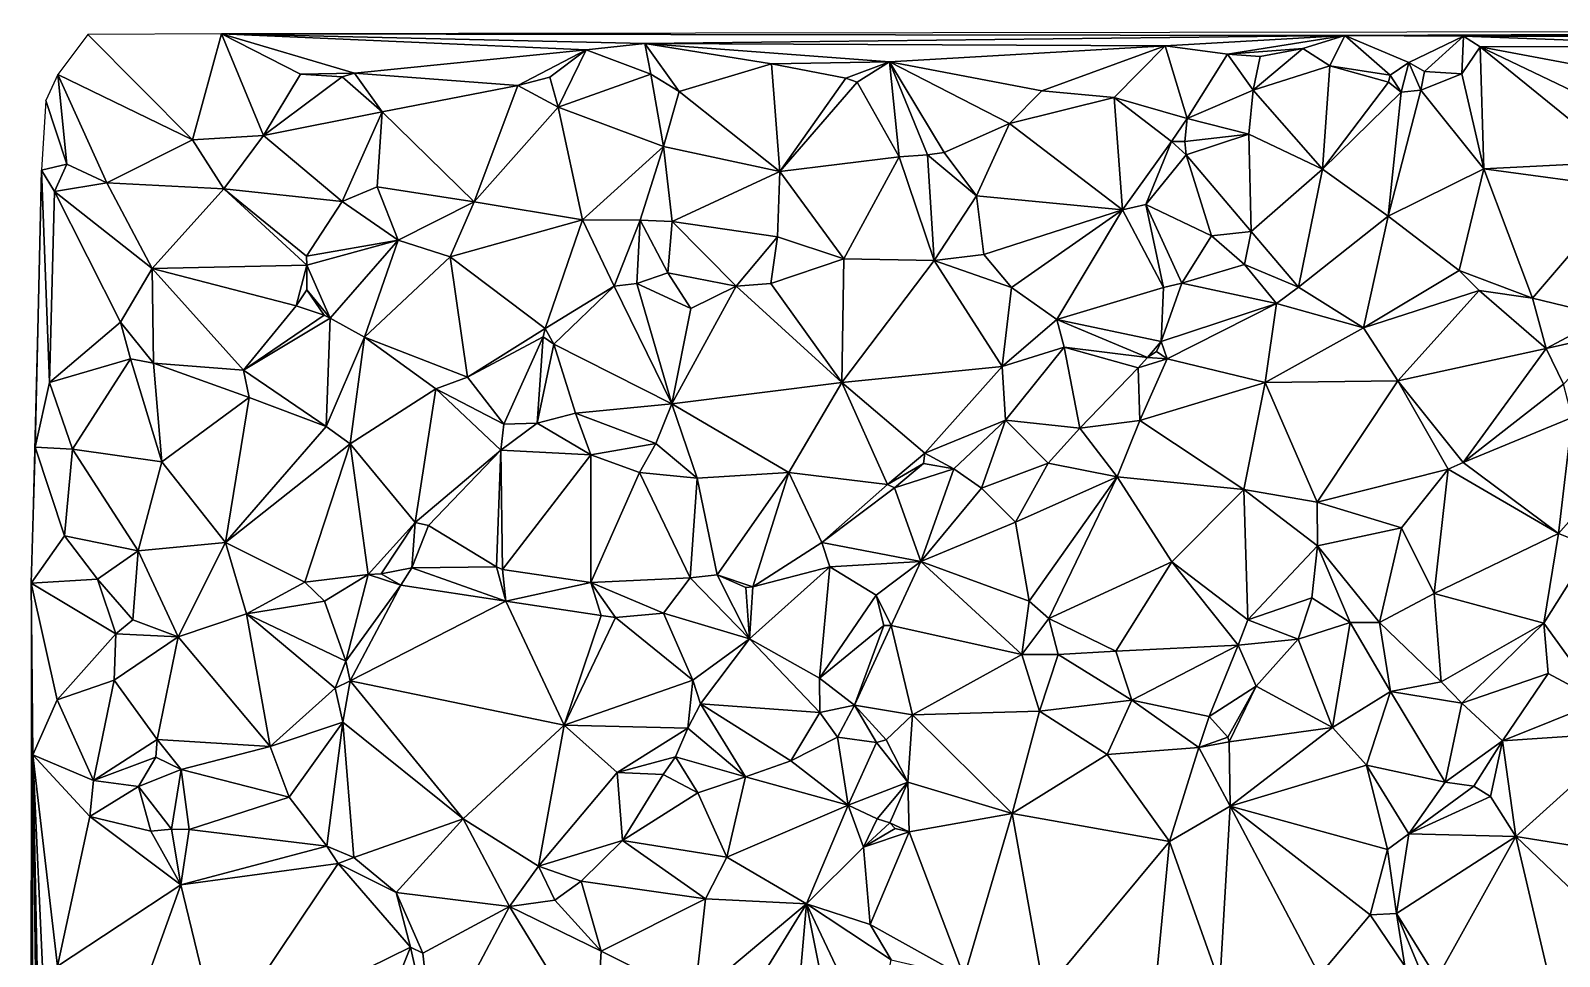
# Model space of a CAD drawing. Header units: metres. Extents: x -15 to 15, y -15 to 15.
# Drawn here: x -14.98 to -0.52, y 6.24 to 15 of the extents above; entities that cross this region are included whole.
import ezdxf

# ---------------------------------------------------------------- set-up
doc = ezdxf.new("R2010")
doc.units = ezdxf.units.M
doc.layers.add('STREET_MESH', color=7, linetype='Continuous')

msp = doc.modelspace()

# ---------------------------------------------------------------- linework, layer by layer
at = {"layer": 'STREET_MESH'}
for points in [[(-14.722, 14.582), (-13.449, 13.963), (-14.437, 14.958)], [(-13.449, 13.963), (-13.174, 14.967), (-14.437, 14.958)], [(-13.449, 13.963), (-12.776, 14.005), (-13.174, 14.967)], [(-13.174, 14.967), (-2.553, 14.95), (9.238, 14.997)], [(-13.174, 14.967), (-12.776, 14.005), (-12.427, 14.585)], [(-11.916, 14.593), (-13.174, 14.967), (-12.427, 14.585)], [(-11.916, 14.593), (-9.727, 14.815), (-13.174, 14.967)], [(-13.174, 14.967), (-9.172, 14.873), (-2.553, 14.95)], [(-9.727, 14.815), (-9.172, 14.873), (-13.174, 14.967)], [(-9.172, 14.873), (-4.252, 14.851), (-2.553, 14.95)], [(-4.252, 14.851), (-3.663, 14.772), (-2.553, 14.95)], [(-3.663, 14.772), (-2.952, 14.826), (-2.553, 14.95)], [(-2.952, 14.826), (-2.695, 14.662), (-2.553, 14.95)], [(-2.695, 14.662), (-2.124, 14.574), (-2.553, 14.95)], [(-2.553, 14.95), (-1.432, 14.945), (9.238, 14.997)], [(-2.124, 14.574), (-1.95, 14.695), (-2.553, 14.95)], [(-1.95, 14.695), (-1.432, 14.945), (-2.553, 14.95)], [(-1.801, 14.608), (-1.432, 14.945), (-1.95, 14.695)], [(-1.432, 14.945), (-1.801, 14.608), (-1.448, 14.586)], [(-1.275, 14.844), (-1.432, 14.945), (-1.448, 14.586)], [(-1.432, 14.945), (2.155, 14.933), (9.238, 14.997)], [(-1.432, 14.945), (1.141, 14.849), (2.155, 14.933)], [(-1.432, 14.945), (-1.275, 14.844), (1.141, 14.849)], [(-10.374, 14.476), (-9.727, 14.815), (-11.916, 14.593)], [(-10.374, 14.476), (-10.069, 14.557), (-9.727, 14.815)], [(-10.069, 14.557), (-9.991, 14.272), (-9.727, 14.815)], [(-9.991, 14.272), (-9.116, 14.585), (-9.727, 14.815)], [(-9.116, 14.585), (-9.172, 14.873), (-9.727, 14.815)], [(-9.172, 14.873), (-7.974, 14.682), (-6.859, 14.7)], [(-9.172, 14.873), (-8.849, 14.421), (-7.974, 14.682)], [(-8.849, 14.421), (-9.172, 14.873), (-9.116, 14.585)], [(-4.252, 14.851), (-9.172, 14.873), (-6.859, 14.7)], [(-5.417, 14.428), (-4.252, 14.851), (-6.859, 14.7)], [(-4.252, 14.851), (-5.417, 14.428), (-4.734, 14.364)], [(-4.045, 14.164), (-4.252, 14.851), (-4.734, 14.364)], [(-4.045, 14.164), (-3.663, 14.772), (-4.252, 14.851)], [(-3.663, 14.772), (-4.045, 14.164), (-3.422, 14.434)], [(-2.952, 14.826), (-3.663, 14.772), (-3.355, 14.752)], [(-3.663, 14.772), (-3.422, 14.434), (-3.355, 14.752)], [(-3.422, 14.434), (-2.952, 14.826), (-3.355, 14.752)], [(-2.952, 14.826), (-3.422, 14.434), (-2.695, 14.662)], [(-1.24, 13.69), (-1.275, 14.844), (-1.448, 14.586)], [(-1.275, 14.844), (0.375, 14.533), (1.141, 14.849)], [(0.375, 14.533), (-1.275, 14.844), (0.254, 14.111)], [(-1.275, 14.844), (0.065, 13.756), (0.254, 14.111)], [(0.065, 13.756), (-1.275, 14.844), (-1.24, 13.69)], [(-8.849, 14.421), (-7.895, 13.664), (-7.974, 14.682)], [(-7.974, 14.682), (-7.272, 14.546), (-6.859, 14.7)], [(-7.895, 13.664), (-7.272, 14.546), (-7.974, 14.682)], [(-7.272, 14.546), (-7.163, 14.51), (-6.859, 14.7)], [(-7.163, 14.51), (-6.766, 13.802), (-6.859, 14.7)], [(-5.724, 14.119), (-5.417, 14.428), (-6.859, 14.7)], [(-6.341, 13.844), (-5.724, 14.119), (-6.859, 14.7)], [(-6.766, 13.802), (-6.501, 13.82), (-6.859, 14.7)], [(-6.501, 13.82), (-6.341, 13.844), (-6.859, 14.7)], [(-2.695, 14.662), (-3.422, 14.434), (-2.765, 13.686)], [(-2.141, 14.508), (-2.695, 14.662), (-2.765, 13.686)], [(-2.695, 14.662), (-2.141, 14.508), (-2.124, 14.574)], [(-2.124, 14.574), (-2.021, 14.415), (-1.95, 14.695)], [(-2.021, 14.415), (-1.836, 14.432), (-1.95, 14.695)], [(-1.836, 14.432), (-1.801, 14.608), (-1.95, 14.695)], [(-1.801, 14.608), (-1.836, 14.432), (-1.448, 14.586)], [(-14.636, 13.733), (-14.722, 14.582), (-14.837, 14.334)], [(-14.259, 13.555), (-13.449, 13.963), (-14.722, 14.582)], [(-14.636, 13.733), (-14.259, 13.555), (-14.722, 14.582)], [(-12.776, 14.005), (-12.033, 14.559), (-12.427, 14.585)], [(-11.654, 14.229), (-12.033, 14.559), (-12.776, 14.005)], [(-12.033, 14.559), (-11.916, 14.593), (-12.427, 14.585)], [(-11.916, 14.593), (-12.033, 14.559), (-11.654, 14.229)], [(-10.374, 14.476), (-11.916, 14.593), (-11.654, 14.229)], [(-10.787, 13.377), (-10.374, 14.476), (-11.654, 14.229)], [(-10.374, 14.476), (-10.787, 13.377), (-9.991, 14.272)], [(-10.069, 14.557), (-10.374, 14.476), (-9.991, 14.272)], [(-9.116, 14.585), (-9.991, 14.272), (-8.997, 13.901)], [(-8.849, 14.421), (-9.116, 14.585), (-8.997, 13.901)], [(-7.272, 14.546), (-7.895, 13.664), (-7.163, 14.51)], [(-7.895, 13.664), (-6.766, 13.802), (-7.163, 14.51)], [(-2.021, 14.415), (-2.141, 14.508), (-2.765, 13.686)], [(-2.141, 14.508), (-2.021, 14.415), (-2.124, 14.574)], [(-1.836, 14.432), (-1.24, 13.69), (-1.448, 14.586)], [(-14.876, 13.677), (-14.636, 13.733), (-14.837, 14.334)], [(-7.895, 13.664), (-8.849, 14.421), (-8.997, 13.901)], [(-5.417, 14.428), (-5.724, 14.119), (-4.734, 14.364)], [(-4.734, 14.364), (-5.724, 14.119), (-4.655, 13.301)], [(-4.193, 13.948), (-4.734, 14.364), (-4.655, 13.301)], [(-4.193, 13.948), (-4.045, 14.164), (-4.734, 14.364)], [(-3.422, 14.434), (-4.045, 14.164), (-3.46, 14.017)], [(-3.422, 14.434), (-3.46, 14.017), (-2.765, 13.686)], [(-2.145, 13.241), (-2.021, 14.415), (-2.765, 13.686)], [(-2.021, 14.415), (-2.145, 13.241), (-1.836, 14.432)], [(-2.145, 13.241), (-1.24, 13.69), (-1.836, 14.432)], [(-12.034, 13.38), (-11.654, 14.229), (-12.776, 14.005)], [(-12.034, 13.38), (-11.704, 13.517), (-11.654, 14.229)], [(-11.704, 13.517), (-10.787, 13.377), (-11.654, 14.229)], [(-9.991, 14.272), (-10.787, 13.377), (-9.763, 13.207)], [(-9.991, 14.272), (-9.763, 13.207), (-8.997, 13.901)], [(-5.724, 14.119), (-6.341, 13.844), (-6.036, 13.433)], [(-5.724, 14.119), (-6.036, 13.433), (-4.655, 13.301)], [(-4.068, 13.948), (-4.045, 14.164), (-4.193, 13.948)], [(-4.045, 14.164), (-4.068, 13.948), (-3.46, 14.017)], [(-13.449, 13.963), (-14.259, 13.555), (-13.151, 13.498)], [(-12.776, 14.005), (-13.449, 13.963), (-13.151, 13.498)], [(-12.034, 13.38), (-12.776, 14.005), (-13.151, 13.498)], [(-9.763, 13.207), (-9.216, 13.204), (-8.997, 13.901)], [(-9.216, 13.204), (-8.914, 13.191), (-8.997, 13.901)], [(-8.914, 13.191), (-7.895, 13.664), (-8.997, 13.901)], [(-4.434, 13.35), (-4.193, 13.948), (-4.655, 13.301)], [(-4.434, 13.35), (-4.055, 13.822), (-4.193, 13.948)], [(-4.055, 13.822), (-4.068, 13.948), (-4.193, 13.948)], [(-4.068, 13.948), (-4.055, 13.822), (-3.46, 14.017)], [(-4.055, 13.822), (-3.439, 13.096), (-3.46, 14.017)], [(-3.46, 14.017), (-3.439, 13.096), (-2.765, 13.686)], [(-14.636, 13.733), (-14.876, 13.677), (-14.753, 13.473)], [(-14.259, 13.555), (-14.636, 13.733), (-14.753, 13.473)], [(-7.291, 12.838), (-6.766, 13.802), (-7.895, 13.664)], [(-7.291, 12.838), (-6.436, 12.821), (-6.766, 13.802)], [(-6.436, 12.821), (-6.501, 13.82), (-6.766, 13.802)], [(-6.341, 13.844), (-6.501, 13.82), (-6.036, 13.433)], [(-6.501, 13.82), (-6.436, 12.821), (-6.036, 13.433)], [(-3.814, 13.055), (-4.055, 13.822), (-4.434, 13.35)], [(-4.055, 13.822), (-3.814, 13.055), (-3.439, 13.096)], [(0.113, 13.505), (0.065, 13.756), (-1.24, 13.69)], [(-14.876, 13.677), (-14.973, 9.768), (-14.936, 11.056)], [(-14.802, 11.667), (-14.876, 13.677), (-14.936, 11.056)], [(-14.876, 13.677), (-14.802, 11.667), (-14.753, 13.473)], [(-7.895, 13.664), (-8.914, 13.191), (-7.917, 13.045)], [(-7.291, 12.838), (-7.895, 13.664), (-7.917, 13.045)], [(-3.439, 13.096), (-2.993, 12.568), (-2.765, 13.686)], [(-2.993, 12.568), (-2.145, 13.241), (-2.765, 13.686)], [(-2.145, 13.241), (-1.474, 12.728), (-1.24, 13.69)], [(-1.474, 12.728), (-0.781, 12.465), (-1.24, 13.69)], [(-0.781, 12.465), (0.113, 13.505), (-1.24, 13.69)], [(-14.802, 11.667), (-14.131, 12.238), (-14.753, 13.473)], [(-14.259, 13.555), (-14.753, 13.473), (-13.83, 12.746)], [(-14.753, 13.473), (-14.131, 12.238), (-13.83, 12.746)], [(-13.151, 13.498), (-14.259, 13.555), (-13.83, 12.746)], [(-12.367, 12.778), (-13.151, 13.498), (-13.83, 12.746)], [(-12.367, 12.778), (-12.371, 12.863), (-13.151, 13.498)], [(-12.371, 12.863), (-12.034, 13.38), (-13.151, 13.498)], [(-11.704, 13.517), (-12.034, 13.38), (-11.504, 13.013)], [(-10.787, 13.377), (-11.704, 13.517), (-11.504, 13.013)], [(-0.076, 12.295), (0.113, 13.505), (-0.781, 12.465)], [(-11.504, 13.013), (-12.034, 13.38), (-12.371, 12.863)], [(-11.012, 12.855), (-10.787, 13.377), (-11.504, 13.013)], [(-10.787, 13.377), (-11.012, 12.855), (-9.763, 13.207)], [(-6.436, 12.821), (-5.966, 12.877), (-6.036, 13.433)], [(-6.036, 13.433), (-5.966, 12.877), (-4.655, 13.301)], [(-5.966, 12.877), (-5.704, 12.566), (-4.655, 13.301)], [(-5.704, 12.566), (-5.278, 12.264), (-4.655, 13.301)], [(-5.278, 12.264), (-4.268, 12.567), (-4.655, 13.301)], [(-4.268, 12.567), (-4.434, 13.35), (-4.655, 13.301)], [(-4.268, 12.567), (-4.096, 12.607), (-4.434, 13.35)], [(-4.096, 12.607), (-3.814, 13.055), (-4.434, 13.35)], [(-11.012, 12.855), (-10.113, 12.178), (-9.763, 13.207)], [(-10.113, 12.178), (-9.462, 12.58), (-9.763, 13.207)], [(-9.462, 12.58), (-9.216, 13.204), (-9.763, 13.207)], [(-9.247, 12.604), (-9.216, 13.204), (-9.462, 12.58)], [(-9.247, 12.604), (-8.956, 12.705), (-9.216, 13.204)], [(-9.216, 13.204), (-8.956, 12.705), (-8.914, 13.191)], [(-8.956, 12.705), (-8.308, 12.579), (-8.914, 13.191)], [(-8.914, 13.191), (-8.308, 12.579), (-7.917, 13.045)], [(-2.377, 12.186), (-2.145, 13.241), (-2.993, 12.568)], [(-2.377, 12.186), (-1.474, 12.728), (-2.145, 13.241)], [(-12.367, 12.778), (-11.504, 13.013), (-12.371, 12.863)], [(-12.148, 12.276), (-11.504, 13.013), (-12.367, 12.778)], [(-11.504, 13.013), (-12.148, 12.276), (-11.821, 12.097)], [(-11.012, 12.855), (-11.504, 13.013), (-11.821, 12.097)], [(-8.308, 12.579), (-7.982, 12.605), (-7.917, 13.045)], [(-7.982, 12.605), (-7.291, 12.838), (-7.917, 13.045)], [(-3.814, 13.055), (-4.096, 12.607), (-3.501, 12.783)], [(-3.439, 13.096), (-3.814, 13.055), (-3.501, 12.783)], [(-2.993, 12.568), (-3.439, 13.096), (-3.501, 12.783)], [(-5.966, 12.877), (-6.436, 12.821), (-5.704, 12.566)], [(-14.131, 12.238), (-13.817, 11.851), (-13.83, 12.746)], [(-12.468, 12.393), (-12.367, 12.778), (-13.83, 12.746)], [(-13.83, 12.746), (-13.817, 11.851), (-12.966, 11.783)], [(-12.468, 12.393), (-13.83, 12.746), (-12.966, 11.783)], [(-12.369, 12.545), (-12.367, 12.778), (-12.468, 12.393)], [(-12.369, 12.545), (-12.148, 12.276), (-12.367, 12.778)], [(-11.012, 12.855), (-11.821, 12.097), (-10.849, 11.719)], [(-10.113, 12.178), (-11.012, 12.855), (-10.849, 11.719)], [(-7.291, 12.838), (-7.982, 12.605), (-7.31, 11.667)], [(-6.436, 12.821), (-7.291, 12.838), (-7.31, 11.667)], [(-5.793, 11.819), (-6.436, 12.821), (-7.31, 11.667)], [(-6.436, 12.821), (-5.793, 11.819), (-5.704, 12.566)], [(-4.096, 12.607), (-3.199, 12.416), (-3.501, 12.783)], [(-3.199, 12.416), (-2.993, 12.568), (-3.501, 12.783)], [(-2.377, 12.186), (-1.283, 12.537), (-1.474, 12.728)], [(-1.474, 12.728), (-1.283, 12.537), (-0.781, 12.465)], [(-10.034, 12.03), (-9.462, 12.58), (-10.113, 12.178)], [(-9.462, 12.58), (-10.034, 12.03), (-8.916, 11.464)], [(-9.247, 12.604), (-9.462, 12.58), (-8.916, 11.464)], [(-8.736, 12.367), (-8.956, 12.705), (-9.247, 12.604)], [(-8.736, 12.367), (-9.247, 12.604), (-8.916, 11.464)], [(-8.956, 12.705), (-8.736, 12.367), (-8.308, 12.579)], [(-8.308, 12.579), (-8.916, 11.464), (-7.31, 11.667)], [(-8.308, 12.579), (-8.736, 12.367), (-8.916, 11.464)], [(-7.982, 12.605), (-8.308, 12.579), (-7.31, 11.667)], [(-3.199, 12.416), (-4.096, 12.607), (-4.29, 12.054)], [(-4.096, 12.607), (-4.268, 12.567), (-4.29, 12.054)], [(-12.204, 12.303), (-12.369, 12.545), (-12.468, 12.393)], [(-12.369, 12.545), (-12.204, 12.303), (-12.148, 12.276)], [(-5.793, 11.819), (-5.278, 12.264), (-5.704, 12.566)], [(-4.29, 12.054), (-4.268, 12.567), (-5.278, 12.264)], [(-3.199, 12.416), (-2.377, 12.186), (-2.993, 12.568)], [(-1.283, 12.537), (-2.377, 12.186), (-2.052, 11.684)], [(-1.283, 12.537), (-2.052, 11.684), (-0.649, 11.988)], [(-0.781, 12.465), (-1.283, 12.537), (-0.649, 11.988)], [(-0.076, 12.295), (-0.781, 12.465), (-0.649, 11.988)], [(-12.204, 12.303), (-12.468, 12.393), (-12.966, 11.783)], [(-12.148, 12.276), (-12.204, 12.303), (-12.966, 11.783)], [(-4.233, 11.891), (-3.199, 12.416), (-4.29, 12.054)], [(-3.199, 12.416), (-4.233, 11.891), (-3.306, 11.666)], [(-2.377, 12.186), (-3.199, 12.416), (-3.306, 11.666)], [(-0.032, 12.129), (-0.076, 12.295), (-0.649, 11.988)], [(-14.131, 12.238), (-14.802, 11.667), (-14.035, 11.891)], [(-13.817, 11.851), (-14.131, 12.238), (-14.035, 11.891)], [(-12.186, 11.251), (-12.148, 12.276), (-12.966, 11.783)], [(-12.148, 12.276), (-12.186, 11.251), (-11.821, 12.097)], [(-10.134, 12.1), (-10.113, 12.178), (-10.849, 11.719)], [(-10.134, 12.1), (-10.034, 12.03), (-10.113, 12.178)], [(-5.793, 11.819), (-5.206, 12.003), (-5.278, 12.264)], [(-4.29, 12.054), (-5.278, 12.264), (-4.421, 11.904)], [(-5.278, 12.264), (-5.206, 12.003), (-4.421, 11.904)], [(-2.052, 11.684), (-2.377, 12.186), (-3.306, 11.666)], [(-12.186, 11.251), (-11.957, 11.086), (-11.821, 12.097)], [(-11.957, 11.086), (-11.149, 11.608), (-11.821, 12.097)], [(-11.821, 12.097), (-11.149, 11.608), (-10.849, 11.719)], [(-10.504, 11.274), (-10.134, 12.1), (-10.849, 11.719)], [(-10.134, 12.1), (-10.504, 11.274), (-10.191, 11.283)], [(-10.034, 12.03), (-10.134, 12.1), (-10.191, 11.283)], [(-9.827, 11.378), (-10.034, 12.03), (-10.191, 11.283)], [(-10.034, 12.03), (-9.827, 11.378), (-8.916, 11.464)], [(-5.763, 11.311), (-5.206, 12.003), (-5.793, 11.819)], [(-5.058, 11.236), (-5.206, 12.003), (-5.763, 11.311)], [(-5.206, 12.003), (-5.058, 11.236), (-4.508, 11.807)], [(-5.206, 12.003), (-4.508, 11.807), (-4.421, 11.904)], [(-4.333, 11.961), (-4.29, 12.054), (-4.421, 11.904)], [(-4.333, 11.961), (-4.233, 11.891), (-4.29, 12.054)], [(-0.485, 11.651), (-0.032, 12.129), (-0.649, 11.988)], [(-14.802, 11.667), (-14.582, 11.037), (-14.035, 11.891)], [(-14.582, 11.037), (-13.739, 10.917), (-14.035, 11.891)], [(-13.739, 10.917), (-13.817, 11.851), (-14.035, 11.891)], [(-4.508, 11.807), (-4.233, 11.891), (-4.421, 11.904)], [(-4.508, 11.807), (-4.492, 11.308), (-4.233, 11.891)], [(-4.233, 11.891), (-4.492, 11.308), (-3.306, 11.666)], [(-4.233, 11.891), (-4.333, 11.961), (-4.421, 11.904)], [(-2.052, 11.684), (-1.435, 10.909), (-0.649, 11.988)], [(-1.435, 10.909), (-0.485, 11.651), (-0.649, 11.988)], [(-13.817, 11.851), (-12.914, 11.524), (-12.966, 11.783)], [(-13.739, 10.917), (-12.914, 11.524), (-13.817, 11.851)], [(-12.914, 11.524), (-12.186, 11.251), (-12.966, 11.783)], [(-11.149, 11.608), (-10.504, 11.274), (-10.849, 11.719)], [(-6.526, 11), (-5.793, 11.819), (-7.31, 11.667)], [(-6.526, 11), (-5.763, 11.311), (-5.793, 11.819)], [(-4.508, 11.807), (-5.058, 11.236), (-4.492, 11.308)], [(-14.582, 11.037), (-14.802, 11.667), (-14.936, 11.056)], [(-11.149, 11.608), (-11.957, 11.086), (-11.345, 10.342)], [(-10.533, 11.026), (-11.149, 11.608), (-11.345, 10.342)], [(-10.504, 11.274), (-11.149, 11.608), (-10.533, 11.026)], [(-8.916, 11.464), (-7.811, 10.815), (-7.31, 11.667)], [(-7.811, 10.815), (-6.879, 10.704), (-7.31, 11.667)], [(-6.879, 10.704), (-6.526, 11), (-7.31, 11.667)], [(-4.492, 11.308), (-3.508, 10.654), (-3.306, 11.666)], [(-3.508, 10.654), (-2.816, 10.535), (-3.306, 11.666)], [(-2.816, 10.535), (-2.052, 11.684), (-3.306, 11.666)], [(-2.052, 11.684), (-2.816, 10.535), (-1.576, 10.847)], [(-1.435, 10.909), (-2.052, 11.684), (-1.576, 10.847)], [(-0.405, 11.337), (-0.485, 11.651), (-1.435, 10.909)], [(-13.137, 10.153), (-12.914, 11.524), (-13.739, 10.917)], [(-13.137, 10.153), (-12.186, 11.251), (-12.914, 11.524)], [(-9.827, 11.378), (-9.068, 11.091), (-8.916, 11.464)], [(-9.068, 11.091), (-8.677, 10.763), (-8.916, 11.464)], [(-8.677, 10.763), (-7.811, 10.815), (-8.916, 11.464)], [(-10.191, 11.283), (-10.533, 11.026), (-9.682, 10.982)], [(-10.191, 11.283), (-10.504, 11.274), (-10.533, 11.026)], [(-9.827, 11.378), (-10.191, 11.283), (-9.682, 10.982)], [(-9.068, 11.091), (-9.827, 11.378), (-9.682, 10.982)], [(-6.526, 11), (-6.25, 10.852), (-5.763, 11.311)], [(-6.25, 10.852), (-5.988, 10.668), (-5.763, 11.311)], [(-5.763, 11.311), (-5.988, 10.668), (-5.359, 10.905)], [(-5.058, 11.236), (-5.763, 11.311), (-5.359, 10.905)], [(-5.058, 11.236), (-4.706, 10.776), (-4.492, 11.308)], [(-4.492, 11.308), (-4.706, 10.776), (-3.508, 10.654)], [(-0.405, 11.337), (-1.435, 10.909), (-0.534, 10.239)], [(-0.123, 10.702), (-0.405, 11.337), (-0.534, 10.239)], [(-13.137, 10.153), (-11.957, 11.086), (-12.186, 11.251)], [(-4.706, 10.776), (-5.058, 11.236), (-5.359, 10.905)], [(-14.973, 9.768), (-14.658, 10.218), (-14.936, 11.056)], [(-14.658, 10.218), (-14.582, 11.037), (-14.936, 11.056)], [(-14.582, 11.037), (-14.658, 10.218), (-13.961, 10.075)], [(-14.582, 11.037), (-13.961, 10.075), (-13.739, 10.917)], [(-11.957, 11.086), (-13.137, 10.153), (-12.388, 9.779)], [(-11.957, 11.086), (-12.388, 9.779), (-11.789, 9.852)], [(-11.957, 11.086), (-11.789, 9.852), (-11.345, 10.342)], [(-11.219, 10.315), (-10.533, 11.026), (-11.345, 10.342)], [(-11.219, 10.315), (-10.576, 9.924), (-10.533, 11.026)], [(-10.576, 9.924), (-10.518, 9.899), (-10.533, 11.026)], [(-10.533, 11.026), (-10.518, 9.899), (-9.682, 10.982)], [(-9.221, 10.817), (-9.068, 11.091), (-9.682, 10.982)], [(-9.221, 10.817), (-8.677, 10.763), (-9.068, 11.091)], [(-6.537, 10.901), (-6.526, 11), (-6.879, 10.704)], [(-6.526, 11), (-6.537, 10.901), (-6.25, 10.852)], [(-13.961, 10.075), (-13.137, 10.153), (-13.739, 10.917)], [(-10.518, 9.899), (-9.684, 9.776), (-9.682, 10.982)], [(-9.684, 9.776), (-9.221, 10.817), (-9.682, 10.982)], [(-6.811, 10.671), (-6.537, 10.901), (-6.879, 10.704)], [(-6.537, 10.901), (-6.811, 10.671), (-6.25, 10.852)], [(-6.25, 10.852), (-6.811, 10.671), (-6.562, 9.974)], [(-5.988, 10.668), (-6.25, 10.852), (-6.562, 9.974)], [(-5.359, 10.905), (-5.988, 10.668), (-5.666, 10.345)], [(-4.706, 10.776), (-5.359, 10.905), (-5.666, 10.345)], [(-2.816, 10.535), (-2.017, 10.291), (-1.576, 10.847)], [(-2.017, 10.291), (-1.708, 9.671), (-1.576, 10.847)], [(-1.708, 9.671), (-0.534, 10.239), (-1.576, 10.847)], [(-0.534, 10.239), (-1.435, 10.909), (-1.576, 10.847)], [(-9.221, 10.817), (-9.684, 9.776), (-8.742, 9.818)], [(-8.677, 10.763), (-9.221, 10.817), (-8.742, 9.818)], [(-8.488, 9.847), (-8.677, 10.763), (-8.742, 9.818)], [(-7.811, 10.815), (-8.677, 10.763), (-8.488, 9.847)], [(-7.811, 10.815), (-8.488, 9.847), (-8.151, 9.735)], [(-7.811, 10.815), (-8.151, 9.735), (-7.5, 10.153)], [(-6.879, 10.704), (-7.811, 10.815), (-7.5, 10.153)], [(-6.811, 10.671), (-6.879, 10.704), (-7.5, 10.153)], [(-5.537, 9.6), (-4.706, 10.776), (-5.666, 10.345)], [(-5.537, 9.6), (-5.353, 9.436), (-4.706, 10.776)], [(-4.706, 10.776), (-5.353, 9.436), (-4.188, 9.971)], [(-4.706, 10.776), (-4.188, 9.971), (-3.508, 10.654)], [(-0.217, 10.112), (-0.123, 10.702), (-0.534, 10.239)], [(-6.562, 9.974), (-6.811, 10.671), (-7.5, 10.153)], [(-5.988, 10.668), (-6.562, 9.974), (-5.666, 10.345)], [(-4.188, 9.971), (-3.47, 9.423), (-3.508, 10.654)], [(-2.812, 10.123), (-2.816, 10.535), (-3.508, 10.654)], [(-3.47, 9.423), (-2.812, 10.123), (-3.508, 10.654)], [(-2.812, 10.123), (-2.017, 10.291), (-2.816, 10.535)], [(-11.789, 9.852), (-11.666, 9.858), (-11.345, 10.342)], [(-11.666, 9.858), (-11.376, 9.914), (-11.345, 10.342)], [(-11.376, 9.914), (-11.219, 10.315), (-11.345, 10.342)], [(-11.376, 9.914), (-10.576, 9.924), (-11.219, 10.315)], [(-6.562, 9.974), (-5.537, 9.6), (-5.666, 10.345)], [(-2.227, 9.396), (-2.017, 10.291), (-2.812, 10.123)], [(-1.708, 9.671), (-2.017, 10.291), (-2.227, 9.396)], [(-14.348, 9.807), (-14.658, 10.218), (-14.973, 9.768)], [(-14.658, 10.218), (-14.348, 9.807), (-13.961, 10.075)], [(-13.137, 10.153), (-13.961, 10.075), (-13.583, 9.26)], [(-13.137, 10.153), (-13.583, 9.26), (-12.937, 9.479)], [(-12.388, 9.779), (-13.137, 10.153), (-12.937, 9.479)], [(-8.151, 9.735), (-7.424, 9.923), (-7.5, 10.153)], [(-7.424, 9.923), (-6.562, 9.974), (-7.5, 10.153)], [(-3.47, 9.423), (-2.866, 9.631), (-2.812, 10.123)], [(-2.866, 9.631), (-2.502, 9.396), (-2.812, 10.123)], [(-2.502, 9.396), (-2.227, 9.396), (-2.812, 10.123)], [(-0.534, 10.239), (-1.708, 9.671), (-0.673, 9.39)], [(-0.217, 10.112), (-0.534, 10.239), (-0.673, 9.39)], [(-14.348, 9.807), (-14.012, 9.423), (-13.961, 10.075)], [(-13.961, 10.075), (-14.012, 9.423), (-13.583, 9.26)], [(-6.986, 9.654), (-6.562, 9.974), (-7.424, 9.923)], [(-6.562, 9.974), (-6.986, 9.654), (-6.842, 9.368)], [(-5.609, 9.094), (-6.562, 9.974), (-6.842, 9.368)], [(-5.609, 9.094), (-5.537, 9.6), (-6.562, 9.974)], [(-0.136, 8.649), (-0.217, 10.112), (-0.673, 9.39)], [(-11.789, 9.852), (-12.388, 9.779), (-12.202, 9.6)], [(-11.999, 9.03), (-11.789, 9.852), (-12.202, 9.6)], [(-11.999, 9.03), (-11.48, 9.749), (-11.789, 9.852)], [(-11.48, 9.749), (-11.666, 9.858), (-11.789, 9.852)], [(-11.376, 9.914), (-11.666, 9.858), (-11.48, 9.749)], [(-11.376, 9.914), (-11.48, 9.749), (-10.487, 9.598)], [(-10.576, 9.924), (-11.376, 9.914), (-10.487, 9.598)], [(-10.518, 9.899), (-10.576, 9.924), (-10.487, 9.598)], [(-9.684, 9.776), (-10.518, 9.899), (-10.487, 9.598)], [(-8.488, 9.847), (-8.742, 9.818), (-8.183, 9.242)], [(-8.218, 9.729), (-8.488, 9.847), (-8.183, 9.242)], [(-8.488, 9.847), (-8.218, 9.729), (-8.151, 9.735)], [(-7.424, 9.923), (-8.151, 9.735), (-8.183, 9.242)], [(-7.52, 8.869), (-7.424, 9.923), (-8.183, 9.242)], [(-7.52, 8.869), (-6.986, 9.654), (-7.424, 9.923)], [(-5.353, 9.436), (-4.718, 9.125), (-4.188, 9.971)], [(-4.718, 9.125), (-3.561, 9.181), (-4.188, 9.971)], [(-3.561, 9.181), (-3.47, 9.423), (-4.188, 9.971)], [(-14.958, 8.144), (-14.973, 9.768), (-14.98, -1.479)], [(-14.348, 9.807), (-14.973, 9.768), (-14.174, 9.291)], [(-14.728, 8.666), (-14.973, 9.768), (-14.958, 8.144)], [(-14.973, 9.768), (-14.728, 8.666), (-14.174, 9.291)], [(-14.012, 9.423), (-14.348, 9.807), (-14.174, 9.291)], [(-12.202, 9.6), (-12.388, 9.779), (-12.937, 9.479)], [(-11.959, 8.844), (-11.48, 9.749), (-11.999, 9.03)], [(-11.48, 9.749), (-11.959, 8.844), (-10.487, 9.598)], [(-9.584, 9.462), (-9.684, 9.776), (-10.487, 9.598)], [(-8.742, 9.818), (-9.684, 9.776), (-8.996, 9.486)], [(-9.45, 9.443), (-9.684, 9.776), (-9.584, 9.462)], [(-9.684, 9.776), (-9.45, 9.443), (-8.996, 9.486)], [(-8.183, 9.242), (-8.742, 9.818), (-8.996, 9.486)], [(-8.151, 9.735), (-8.218, 9.729), (-8.183, 9.242)], [(-11.999, 9.03), (-12.202, 9.6), (-12.937, 9.479)], [(-10.487, 9.598), (-11.959, 8.844), (-9.935, 8.425)], [(-9.584, 9.462), (-10.487, 9.598), (-9.935, 8.425)], [(-6.911, 9.37), (-6.986, 9.654), (-7.52, 8.869)], [(-6.986, 9.654), (-6.911, 9.37), (-6.842, 9.368)], [(-5.537, 9.6), (-5.609, 9.094), (-5.353, 9.436)], [(-2.866, 9.631), (-3.47, 9.423), (-2.996, 9.24)], [(-2.502, 9.396), (-2.866, 9.631), (-2.996, 9.24)], [(-1.708, 9.671), (-2.227, 9.396), (-1.643, 8.835)], [(-1.708, 9.671), (-1.643, 8.835), (-0.673, 9.39)], [(-13.583, 9.26), (-14.012, 9.423), (-14.174, 9.291)], [(-13.583, 9.26), (-12.713, 8.223), (-12.937, 9.479)], [(-12.937, 9.479), (-12.713, 8.223), (-12.099, 8.776)], [(-11.999, 9.03), (-12.937, 9.479), (-12.099, 8.776)], [(-9.45, 9.443), (-9.584, 9.462), (-9.935, 8.425)], [(-8.718, 8.853), (-9.45, 9.443), (-9.935, 8.425)], [(-9.45, 9.443), (-8.718, 8.853), (-8.996, 9.486)], [(-8.718, 8.853), (-8.183, 9.242), (-8.996, 9.486)], [(-5.609, 9.094), (-5.264, 9.093), (-5.353, 9.436)], [(-5.264, 9.093), (-4.718, 9.125), (-5.353, 9.436)], [(-3.47, 9.423), (-3.561, 9.181), (-2.996, 9.24)], [(-2.669, 8.405), (-2.502, 9.396), (-2.996, 9.24)], [(-2.502, 9.396), (-2.669, 8.405), (-2.123, 8.743)], [(-2.227, 9.396), (-2.502, 9.396), (-2.123, 8.743)], [(-2.227, 9.396), (-2.123, 8.743), (-1.643, 8.835)], [(-14.728, 8.666), (-14.188, 8.851), (-14.174, 9.291)], [(-14.188, 8.851), (-13.583, 9.26), (-14.174, 9.291)], [(-14.188, 8.851), (-13.783, 8.291), (-13.583, 9.26)], [(-13.583, 9.26), (-13.783, 8.291), (-12.713, 8.223)], [(-7.189, 8.615), (-6.911, 9.37), (-7.52, 8.869)], [(-6.911, 9.37), (-7.189, 8.615), (-6.842, 9.368)], [(-7.189, 8.615), (-6.64, 8.525), (-6.842, 9.368)], [(-6.64, 8.525), (-5.609, 9.094), (-6.842, 9.368)], [(-1.643, 8.835), (-1.446, 8.633), (-0.673, 9.39)], [(-0.673, 9.39), (-1.446, 8.633), (-0.631, 8.916)], [(-0.136, 8.649), (-0.673, 9.39), (-0.631, 8.916)], [(-8.718, 8.853), (-8.645, 8.629), (-8.183, 9.242)], [(-8.183, 9.242), (-8.645, 8.629), (-7.519, 8.544)], [(-7.52, 8.869), (-8.183, 9.242), (-7.519, 8.544)], [(-5.264, 9.093), (-4.567, 8.663), (-4.718, 9.125)], [(-4.567, 8.663), (-3.561, 9.181), (-4.718, 9.125)], [(-3.561, 9.181), (-4.567, 8.663), (-3.836, 8.508)], [(-3.561, 9.181), (-3.836, 8.508), (-3.393, 8.794)], [(-3.561, 9.181), (-3.393, 8.794), (-2.996, 9.24)], [(-3.393, 8.794), (-2.669, 8.405), (-2.996, 9.24)], [(-11.959, 8.844), (-11.999, 9.03), (-12.099, 8.776)], [(-5.441, 8.558), (-5.609, 9.094), (-6.64, 8.525)], [(-5.264, 9.093), (-5.609, 9.094), (-5.441, 8.558)], [(-4.567, 8.663), (-5.264, 9.093), (-5.441, 8.558)], [(-14.385, 7.901), (-14.188, 8.851), (-14.728, 8.666)], [(-14.385, 7.901), (-13.783, 8.291), (-14.188, 8.851)], [(-12.027, 8.455), (-11.959, 8.844), (-12.099, 8.776)], [(-10.891, 7.541), (-11.959, 8.844), (-12.027, 8.455)], [(-11.959, 8.844), (-10.891, 7.541), (-9.935, 8.425)], [(-8.767, 8.398), (-8.718, 8.853), (-9.935, 8.425)], [(-8.767, 8.398), (-8.645, 8.629), (-8.718, 8.853)], [(-7.189, 8.615), (-7.52, 8.869), (-7.519, 8.544)], [(-2.123, 8.743), (-1.446, 8.633), (-1.643, 8.835)], [(-1.446, 8.633), (-1.062, 8.279), (-0.631, 8.916)], [(-1.062, 8.279), (-0.136, 8.649), (-0.631, 8.916)], [(-12.713, 8.223), (-12.027, 8.455), (-12.099, 8.776)], [(-3.836, 8.508), (-3.66, 8.312), (-3.393, 8.794)], [(-3.66, 8.312), (-3.648, 8.268), (-3.393, 8.794)], [(-3.648, 8.268), (-2.669, 8.405), (-3.393, 8.794)], [(-2.123, 8.743), (-2.669, 8.405), (-2.348, 8.048)], [(-1.606, 7.886), (-2.123, 8.743), (-2.348, 8.048)], [(-1.606, 7.886), (-1.446, 8.633), (-2.123, 8.743)], [(-14.385, 7.901), (-14.728, 8.666), (-14.958, 8.144)], [(-8.645, 8.629), (-8.767, 8.398), (-8.221, 7.936)], [(-8.645, 8.629), (-8.221, 7.936), (-7.792, 8.087)], [(-8.645, 8.629), (-7.792, 8.087), (-7.519, 8.544)], [(-7.792, 8.087), (-7.35, 8.311), (-7.519, 8.544)], [(-7.35, 8.311), (-7.189, 8.615), (-7.519, 8.544)], [(-7.35, 8.311), (-6.981, 8.263), (-7.189, 8.615)], [(-7.189, 8.615), (-6.891, 8.288), (-6.64, 8.525)], [(-7.189, 8.615), (-6.981, 8.263), (-6.891, 8.288)], [(-5.441, 8.558), (-6.64, 8.525), (-5.7, 7.59)], [(-4.801, 8.149), (-5.441, 8.558), (-5.7, 7.59)], [(-4.801, 8.149), (-4.567, 8.663), (-5.441, 8.558)], [(-4.567, 8.663), (-4.801, 8.149), (-3.934, 8.215)], [(-3.836, 8.508), (-4.567, 8.663), (-3.934, 8.215)], [(-1.446, 8.633), (-1.606, 7.886), (-1.062, 8.279)], [(-0.136, 8.649), (-1.062, 8.279), (0.158, 8.36)], [(-12.534, 7.744), (-12.027, 8.455), (-12.713, 8.223)], [(-12.179, 7.282), (-12.027, 8.455), (-12.534, 7.744)], [(-12.179, 7.282), (-11.923, 7.173), (-12.027, 8.455)], [(-11.923, 7.173), (-10.891, 7.541), (-12.027, 8.455)], [(-10.891, 7.541), (-10.177, 7.093), (-9.935, 8.425)], [(-10.177, 7.093), (-9.434, 7.979), (-9.935, 8.425)], [(-9.434, 7.979), (-8.767, 8.398), (-9.935, 8.425)], [(-9.434, 7.979), (-8.883, 8.125), (-8.767, 8.398)], [(-8.767, 8.398), (-8.883, 8.125), (-8.221, 7.936)], [(-6.891, 8.288), (-6.685, 7.888), (-6.64, 8.525)], [(-6.64, 8.525), (-6.685, 7.888), (-5.7, 7.59)], [(-3.66, 8.312), (-3.836, 8.508), (-3.934, 8.215)], [(-2.669, 8.405), (-3.648, 8.268), (-3.637, 7.66)], [(-2.669, 8.405), (-3.637, 7.66), (-2.348, 8.048)], [(-13.783, 8.291), (-14.385, 7.901), (-13.794, 8.122)], [(-13.555, 8.007), (-13.783, 8.291), (-13.794, 8.122)], [(-13.783, 8.291), (-13.555, 8.007), (-12.713, 8.223)], [(-7.251, 7.669), (-7.35, 8.311), (-7.792, 8.087)], [(-6.981, 8.263), (-7.35, 8.311), (-7.251, 7.669)], [(-6.981, 8.263), (-7.251, 7.669), (-6.685, 7.888)], [(-6.891, 8.288), (-6.981, 8.263), (-6.685, 7.888)], [(-3.648, 8.268), (-3.66, 8.312), (-3.934, 8.215)], [(-3.637, 7.66), (-3.648, 8.268), (-3.934, 8.215)], [(-1.606, 7.886), (-1.334, 7.85), (-1.062, 8.279)], [(-1.334, 7.85), (-1.175, 7.752), (-1.062, 8.279)], [(-1.062, 8.279), (-1.175, 7.752), (-0.936, 7.373)], [(-1.062, 8.279), (-0.936, 7.373), (0.158, 8.36)], [(-0.936, 7.373), (-0.088, 7.236), (0.158, 8.36)], [(-14.878, 1.436), (-14.958, 8.144), (-14.98, -1.479)], [(-14.834, 2.067), (-14.749, 3.579), (-14.958, 8.144)], [(-14.878, 1.436), (-14.834, 2.067), (-14.958, 8.144)], [(-14.418, 7.563), (-14.385, 7.901), (-14.958, 8.144)], [(-14.725, 6.146), (-14.418, 7.563), (-14.958, 8.144)], [(-14.749, 3.579), (-14.725, 6.146), (-14.958, 8.144)], [(-14.385, 7.901), (-13.96, 7.844), (-13.794, 8.122)], [(-13.96, 7.844), (-13.555, 8.007), (-13.794, 8.122)], [(-13.555, 8.007), (-12.534, 7.744), (-12.713, 8.223)], [(-8.883, 8.125), (-9.434, 7.979), (-8.999, 7.96)], [(-8.67, 7.787), (-8.883, 8.125), (-8.999, 7.96)], [(-8.883, 8.125), (-8.67, 7.787), (-8.221, 7.936)], [(-4.21, 7.324), (-4.801, 8.149), (-5.7, 7.59)], [(-4.801, 8.149), (-4.21, 7.324), (-3.934, 8.215)], [(-4.21, 7.324), (-3.637, 7.66), (-3.934, 8.215)], [(-13.646, 7.441), (-13.555, 8.007), (-13.96, 7.844)], [(-13.646, 7.441), (-13.479, 7.438), (-13.555, 8.007)], [(-13.555, 8.007), (-13.479, 7.438), (-12.534, 7.744)], [(-9.383, 7.336), (-9.434, 7.979), (-10.177, 7.093)], [(-9.434, 7.979), (-9.383, 7.336), (-8.999, 7.96)], [(-9.383, 7.336), (-8.67, 7.787), (-8.999, 7.96)], [(-8.221, 7.936), (-7.251, 7.669), (-7.792, 8.087)], [(-3.637, 7.66), (-2.151, 7.248), (-2.348, 8.048)], [(-1.949, 7.398), (-1.606, 7.886), (-2.348, 8.048)], [(-2.151, 7.248), (-1.949, 7.398), (-2.348, 8.048)], [(-14.385, 7.901), (-14.418, 7.563), (-13.96, 7.844)], [(-14.418, 7.563), (-13.842, 7.423), (-13.96, 7.844)], [(-13.842, 7.423), (-13.646, 7.441), (-13.96, 7.844)], [(-8.221, 7.936), (-8.67, 7.787), (-8.396, 7.177)], [(-7.251, 7.669), (-8.221, 7.936), (-8.396, 7.177)], [(-7.251, 7.669), (-6.974, 7.539), (-6.685, 7.888)], [(-6.974, 7.539), (-6.856, 7.503), (-6.685, 7.888)], [(-6.685, 7.888), (-6.856, 7.503), (-6.673, 7.418)], [(-6.685, 7.888), (-6.673, 7.418), (-5.7, 7.59)], [(-1.949, 7.398), (-1.334, 7.85), (-1.606, 7.886)], [(-1.334, 7.85), (-1.949, 7.398), (-1.175, 7.752)], [(-13.479, 7.438), (-12.179, 7.282), (-12.534, 7.744)], [(-8.67, 7.787), (-9.383, 7.336), (-8.396, 7.177)], [(-7.644, 6.735), (-7.251, 7.669), (-8.396, 7.177)], [(-7.106, 7.272), (-7.251, 7.669), (-7.644, 6.735)], [(-6.974, 7.539), (-7.251, 7.669), (-7.106, 7.272)], [(-1.175, 7.752), (-1.949, 7.398), (-0.936, 7.373)], [(-14.418, 7.563), (-14.725, 6.146), (-13.558, 6.915)], [(-13.842, 7.423), (-14.418, 7.563), (-13.558, 6.915)], [(-10.891, 7.541), (-11.923, 7.173), (-11.522, 6.843)], [(-10.451, 6.709), (-10.891, 7.541), (-11.522, 6.843)], [(-10.451, 6.709), (-10.177, 7.093), (-10.891, 7.541)], [(-6.856, 7.503), (-6.974, 7.539), (-7.106, 7.272)], [(-5.7, 7.59), (-6.673, 7.418), (-6.154, 6.044)], [(-5.398, 5.901), (-5.7, 7.59), (-6.154, 6.044)], [(-5.398, 5.901), (-4.21, 7.324), (-5.7, 7.59)], [(-3.637, 7.66), (-4.21, 7.324), (-3.737, 5.985)], [(-3.637, 7.66), (-3.737, 5.985), (-2.793, 6.061)], [(-2.314, 6.633), (-3.637, 7.66), (-2.793, 6.061)], [(-2.314, 6.633), (-2.151, 7.248), (-3.637, 7.66)], [(-13.646, 7.441), (-13.842, 7.423), (-13.558, 6.915)], [(-13.479, 7.438), (-13.646, 7.441), (-13.558, 6.915)], [(-12.179, 7.282), (-13.479, 7.438), (-13.558, 6.915)], [(-6.856, 7.503), (-7.106, 7.272), (-6.806, 7.447)], [(-6.806, 7.447), (-7.106, 7.272), (-6.673, 7.418)], [(-6.673, 7.418), (-7.106, 7.272), (-7.041, 6.54)], [(-6.673, 7.418), (-7.041, 6.54), (-6.154, 6.044)], [(-6.856, 7.503), (-6.806, 7.447), (-6.673, 7.418)], [(-1.949, 7.398), (-2.151, 7.248), (-2.066, 6.644)], [(-1.949, 7.398), (-2.066, 6.644), (-0.936, 7.373)], [(-2.066, 6.644), (-1.683, 6.029), (-0.936, 7.373)], [(-1.683, 6.029), (-0.516, 5.574), (-0.936, 7.373)], [(-0.936, 7.373), (0.107, 6.376), (-0.088, 7.236)], [(-0.516, 5.574), (0.107, 6.376), (-0.936, 7.373)], [(-12.073, 7.118), (-12.179, 7.282), (-13.558, 6.915)], [(-11.923, 7.173), (-12.179, 7.282), (-12.073, 7.118)], [(-9.383, 7.336), (-10.177, 7.093), (-9.774, 6.949)], [(-8.597, 6.784), (-9.383, 7.336), (-9.774, 6.949)], [(-9.383, 7.336), (-8.597, 6.784), (-8.396, 7.177)], [(-7.106, 7.272), (-7.644, 6.735), (-7.041, 6.54)], [(-4.21, 7.324), (-5.398, 5.901), (-4.324, 6.146)], [(-3.737, 5.985), (-4.21, 7.324), (-4.324, 6.146)], [(-2.151, 7.248), (-2.314, 6.633), (-2.066, 6.644)], [(-13.201, 5.433), (-12.073, 7.118), (-13.558, 6.915)], [(-12.073, 7.118), (-13.201, 5.433), (-11.389, 6.327)], [(-11.923, 7.173), (-12.073, 7.118), (-11.522, 6.843)], [(-12.073, 7.118), (-11.389, 6.327), (-11.522, 6.843)], [(-10.177, 7.093), (-10.451, 6.709), (-10.023, 6.769)], [(-9.774, 6.949), (-10.177, 7.093), (-10.023, 6.769)], [(-8.597, 6.784), (-7.644, 6.735), (-8.396, 7.177)], [(-9.585, 6.287), (-9.774, 6.949), (-10.023, 6.769)], [(-9.585, 6.287), (-8.597, 6.784), (-9.774, 6.949)], [(-13.558, 6.915), (-14.725, 6.146), (-14.093, 5.434)], [(-13.201, 5.433), (-13.558, 6.915), (-14.093, 5.434)], [(-11.389, 6.327), (-11.27, 6.27), (-11.522, 6.843)], [(-11.27, 6.27), (-10.451, 6.709), (-11.522, 6.843)], [(-10.451, 6.709), (-11.27, 6.27), (-11.17, 5.356)], [(-9.637, 5.383), (-10.451, 6.709), (-11.17, 5.356)], [(-10.451, 6.709), (-9.585, 6.287), (-10.023, 6.769)], [(-9.637, 5.383), (-9.585, 6.287), (-10.451, 6.709)], [(-8.703, 5.847), (-8.597, 6.784), (-9.585, 6.287)], [(-8.597, 6.784), (-8.703, 5.847), (-7.644, 6.735)], [(-7.644, 6.735), (-8.703, 5.847), (-8.427, 5.463)], [(-7.79, 5.069), (-7.644, 6.735), (-8.427, 5.463)], [(-7.79, 5.069), (-7.324, 5.14), (-7.644, 6.735)], [(-7.644, 6.735), (-6.842, 6.206), (-7.041, 6.54)], [(-7.005, 5.384), (-6.842, 6.206), (-7.644, 6.735)], [(-7.324, 5.14), (-7.005, 5.384), (-7.644, 6.735)], [(-7.041, 6.54), (-6.842, 6.206), (-6.154, 6.044)], [(-1.988, 6.146), (-2.314, 6.633), (-2.793, 6.061)], [(-2.314, 6.633), (-1.988, 6.146), (-2.066, 6.644)], [(-1.988, 6.146), (-1.858, 6.147), (-2.066, 6.644)], [(-1.858, 6.147), (-1.683, 6.029), (-2.066, 6.644)], [(-11.389, 6.327), (-13.201, 5.433), (-11.85, 5.164)], [(-11.17, 5.356), (-11.389, 6.327), (-11.85, 5.164)], [(-11.27, 6.27), (-11.389, 6.327), (-11.17, 5.356)], [(-8.703, 5.847), (-9.585, 6.287), (-9.637, 5.383)]]:
    msp.add_3dface(points, dxfattribs=at)

doc.saveas('drawing.dxf')
